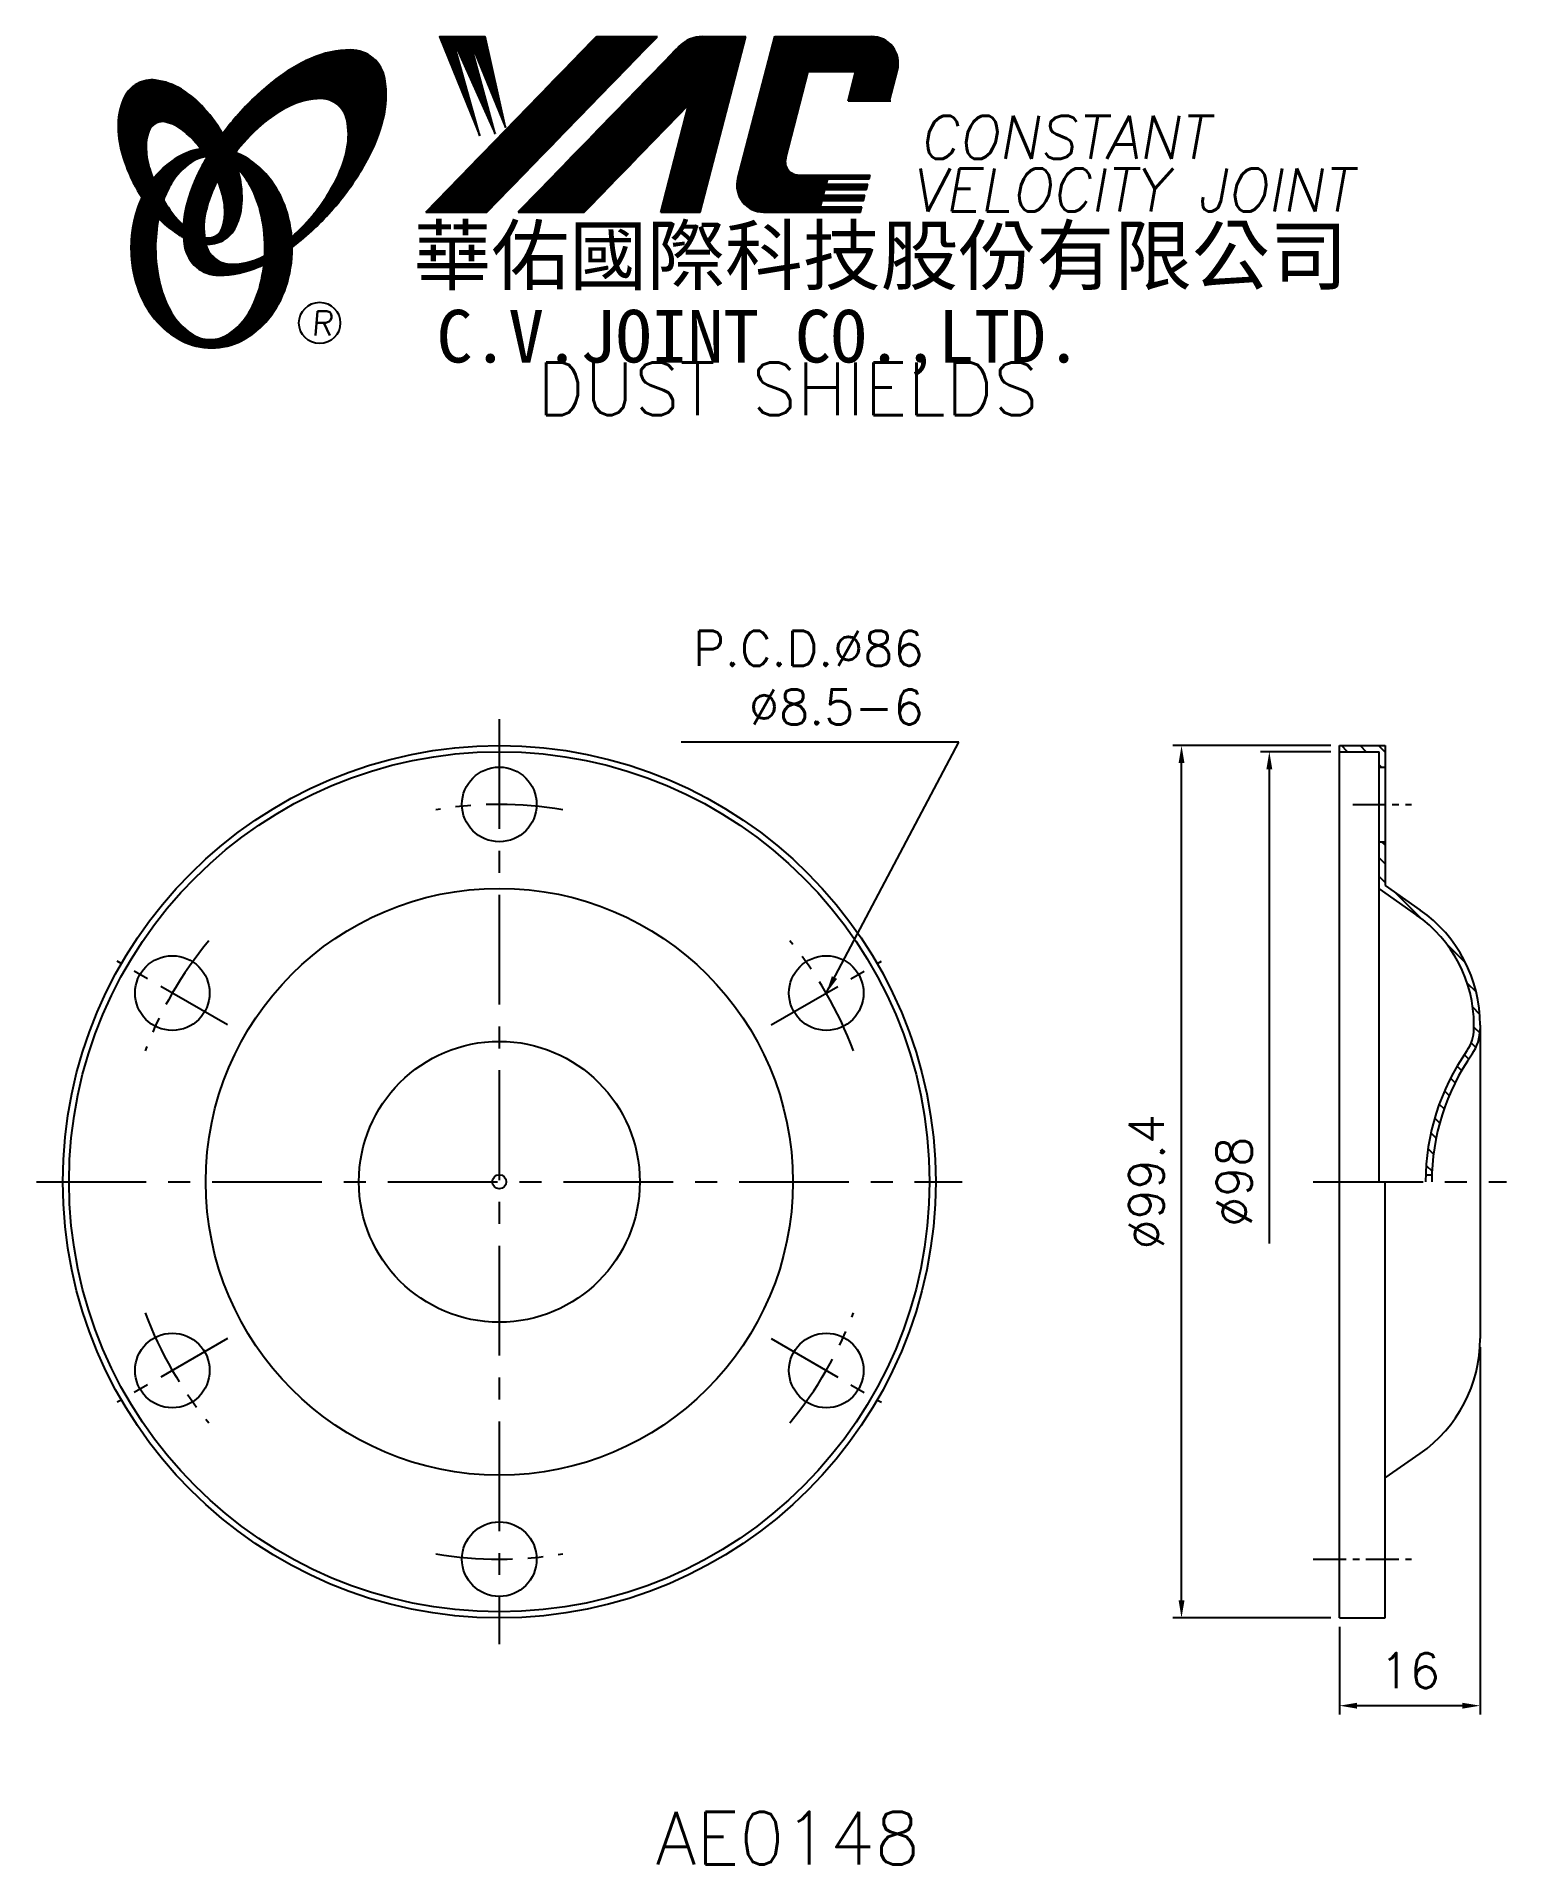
# Model space of a CAD drawing. Extents: x 80 to 248, y 10 to 218.
import ezdxf
from ezdxf.enums import TextEntityAlignment as Align

# ---------------------------------------------------------------- set-up
doc = ezdxf.new("R2010")
doc.units = 0
doc.header["$LTSCALE"] = 10
doc.header["$MEASUREMENT"] = 0
doc.linetypes.add('CENTER', pattern=[2, 1.25, -0.25, 0.25, -0.25])
doc.layers.get('0').update_dxf_attribs({"linetype": 'CONTINUOUS'})
doc.layers.get('DEFPOINTS').update_dxf_attribs({"linetype": 'CONTINUOUS'})
doc.layers.add('4', color=4, linetype='CONTINUOUS')
doc.styles.add('CHINA', font='KAIU.TTF')
doc.styles.add('ITALICC', font='simplex.shx')
doc.dimstyles.new('STANDARD$0', dxfattribs={"dimtxt": 4, "dimasz": 2, "dimexe": 1, "dimexo": 1, "dimgap": 2, "dimtad": 1, "dimdec": 4, "dimzin": 10, "dimtxsty": 'ITALICC', "dimcen": 2, "dimclrd": 5, "dimclre": 5, "dimclrt": 18, "dimaunit": 1, "dimazin": 3, "dimtp": 0.1, "dimtfac": 0.7, "dimtdec": 4, "dimtmove": 0, "dimatfit": 3, "dimtolj": 1, "dimtzin": 10})
doc.dimstyles.new('STANDARD$7', dxfattribs={"dimtxt": 4, "dimasz": 2, "dimexe": 1, "dimexo": 1, "dimgap": 2, "dimtad": 1, "dimdec": 4, "dimzin": 10, "dimtxsty": 'ITALICC', "dimcen": -2, "dimclrd": 5, "dimclre": 5, "dimclrt": 18, "dimaunit": 1, "dimazin": 3, "dimtp": 2, "dimtfac": 0.75, "dimtdec": 4, "dimtmove": 0, "dimatfit": 3, "dimtolj": 1, "dimtzin": 10})
pattern_1 = [(45, (159.181298, -25.40553), (-0.00727476112, 0.00727476112), [])]
pattern_2 = [(45, (-9.409247, 10.898879), (-0.00883883476, 0.00883883476), [])]

# ---------------------------------------------------------------- blocks, each defined once
blk = doc.blocks.new('*D14')
at = {"color": 5, "linetype": 'BYBLOCK'}
for p, q in [((227.73, 137.54), (209.73, 137.54)), ((210.73, 40.14), (210.73, 135.54)), ((227.73, 38.14), (209.73, 38.14))]:
    blk.add_line(p, q, dxfattribs=at)
for points in [[(210.4, 135.54), (211.07, 135.54), (210.73, 137.54)], [(210.4, 40.14), (211.07, 40.14), (210.73, 38.14)]]:
    blk.add_solid(points, dxfattribs=at)
at = {"layer": 'DEFPOINTS', "color": 0, "linetype": 'BYBLOCK'}
for p in [(210.73, 137.54), (228.73, 137.54), (228.73, 38.14)]:
    blk.add_point(p, dxfattribs=at)
at = {"color": 18, "linetype": 'BYBLOCK', "insert": (206.73, 87.84), "char_height": 4, "attachment_point": 5, "rotation": 90, "style": 'ITALICC'}
blk.add_mtext('\\A1;∅99.4', dxfattribs=at)
blk = doc.blocks.new('*D15')
at = {"color": 5, "linetype": 'BYBLOCK'}
for p, q in [((227.73, 136.84), (219.73, 136.84)), ((220.73, 134.84), (220.73, 80.79))]:
    blk.add_line(p, q, dxfattribs=at)
blk.add_solid([(220.4, 134.84), (221.07, 134.84), (220.73, 136.84)], dxfattribs=at)
at = {"layer": 'DEFPOINTS', "color": 0, "linetype": 'BYBLOCK'}
for p in [(220.73, 136.84), (228.73, 136.84), (228.73, 38.84)]:
    blk.add_point(p, dxfattribs=at)
at = {"color": 18, "linetype": 'BYBLOCK', "insert": (216.73, 87.84), "char_height": 4, "attachment_point": 5, "rotation": 90, "style": 'ITALICC'}
blk.add_mtext('\\A1;∅98', dxfattribs=at)
blk = doc.blocks.new('*D16')
at = {"color": 5, "linetype": 'BYBLOCK'}
for p, q in [((244.73, 68.98), (244.73, 27.14)), ((228.73, 37.14), (228.73, 27.14)), ((242.73, 28.14), (230.73, 28.14))]:
    blk.add_line(p, q, dxfattribs=at)
for points in [[(230.73, 28.47), (230.73, 27.8), (228.73, 28.14)], [(242.73, 28.47), (242.73, 27.8), (244.73, 28.14)]]:
    blk.add_solid(points, dxfattribs=at)
at = {"layer": 'DEFPOINTS', "color": 0, "linetype": 'BYBLOCK'}
for p in [(244.73, 69.98), (228.73, 38.14), (228.73, 28.14)]:
    blk.add_point(p, dxfattribs=at)
at = {"color": 18, "linetype": 'BYBLOCK', "insert": (236.73, 32.14), "char_height": 4, "attachment_point": 5, "style": 'ITALICC'}
blk.add_mtext('\\A1;16', dxfattribs=at)

msp = doc.modelspace()

# ---------------------------------------------------------------- hatches: boundary and pattern name
at = {"layer": '4', "linetype": 'CONTINUOUS'}
h = msp.add_hatch(dxfattribs=at)
h.set_pattern_fill('ANSI31', color=5, scale=0.082305, style=0)
h.set_pattern_definition([(45, (-9.409247, 10.898879), (-0.00727476112, 0.00727476112), [])])
h.paths.add_polyline_path([(112.62622, 211.26738, -0.172879177), (114.5677, 210.60882, -0.172879177), (115.65499, 208.87077, -0.104527385), (115.68277, 205.54257, -0.065680101), (114.51324, 202.14062, -0.051823203), (112.07282, 198.29823, -0.044272532), (109.39785, 195.4719, -0.020203161), (109.45143, 194.33398, 0.006517006), (109.85598, 194.64605, 0.049863361), (114.40941, 199.05911, 0.049863361), (117.99905, 204.28628, 0.063682799), (119.82009, 208.91363, 0.103597411), (120.00939, 213.4976, 0.177892575), (118.66078, 215.86787, 0.177892575), (116.09839, 216.8012, 0.103597411), (111.61059, 215.84816, 0.063682799), (107.35285, 213.27908, 0.049863361), (102.79942, 208.86602, 0.016070017), (101.52873, 207.25971, -0.007061632), (101.77601, 206.82268, -0.031648676), (102.72859, 204.7861, -0.008069351), (103.1605, 205.35041, -0.051823203), (106.33887, 208.60887, -0.065680101), (109.3808, 210.52922, -0.104527385)])
h.paths.add_polyline_path([(99.55055, 198.10607, -0.065680101), (100.72009, 201.50802, -0.006063428), (100.96403, 201.98304, 0.027613469), (100.23719, 203.57111, 0.017011252), (99.70377, 204.50608, 0.007829282), (99.20979, 203.63885, 0.063682799), (97.38874, 199.01151, 0.103597411), (97.19944, 194.42754, 0.177892575), (98.54805, 192.05726, 0.177892575), (101.11044, 191.12393, 0.103597411), (105.59824, 192.07698, 0.008811776), (106.22521, 192.36705, 0.013922709), (106.30253, 193.33686, -0.009086703), (105.85252, 193.11942, -0.104527385), (102.6071, 192.38126, -0.172879177), (100.66563, 193.03982, -0.172879177), (99.57833, 194.77787, -0.104527385)])
h = msp.add_hatch(dxfattribs=at)
h.set_pattern_fill('ANSI31', color=5, scale=0.1, style=0)
h.set_pattern_definition(pattern_2)
h.paths.add_polyline_path([(151.04946, 218.32986), (144.09215, 218.32986), (124.67555, 198.3261), (131.63285, 198.3261)])
h.paths.add_polyline_path([(154.59635, 210.56429), (151.41598, 198.3261), (155.89696, 198.3261), (161.0954, 218.32986), (156.19867, 218.32986, 0.202785967), (153.4646, 217.17345), (135.17046, 198.3261), (142.71738, 198.3261)])
h.paths.add_polyline_path([(168.22346, 214.33144), (173.61718, 214.33144), (172.74816, 210.98743), (177.46498, 210.98743), (178.3817, 214.51499, 0.490800957), (175.4315, 218.32986), (164.39718, 218.32986), (160.19013, 202.14097, 0.490800957), (163.14033, 198.3261), (174.17464, 198.3261), (174.32909, 198.92041), (169.61227, 198.92041), (169.80563, 199.6645), (174.52245, 199.6645), (174.68101, 200.27464), (169.96419, 200.27464), (170.12544, 200.89511), (174.84226, 200.89511), (174.99844, 201.4961), (170.28162, 201.4961), (170.43842, 202.09947), (175.15524, 202.09947), (175.27197, 202.54867), (167.13222, 202.54867, -0.490800957), (165.65712, 204.4561)])
h = msp.add_hatch(dxfattribs=at)
h.set_pattern_fill('ANSI31', color=1, scale=0.1, style=0)
h.set_pattern_definition(pattern_2)
h.paths.add_polyline_path([(131.40752, 218.32986), (126.23019, 218.32986), (130.80096, 207.02612), (127.73502, 217.9841), (132.56976, 207.26178), (129.62175, 217.9841), (133.74897, 207.96875)])
h = msp.add_hatch(dxfattribs=at)
h.set_pattern_fill('ANSI31', color=3, scale=0.082305, style=0)
h.set_pattern_definition(pattern_1)
h.paths.add_polyline_path([(96.82972, 212.31822, 0.106488277), (93.88784, 213.35679, 0.158297415), (91.79764, 212.96175, 0.158297415), (90.33831, 211.41406, 0.106488277), (89.6275, 208.37629, 0.071723199), (90.04554, 205.06334, 0.058080454), (91.59053, 201.24795, 0.058080454), (93.97157, 197.89016, 0.071723199), (96.53681, 195.75241, 0.020895977), (97.077, 195.45042, -0.030777155), (97.06109, 196.82664, -0.042059526), (95.96474, 197.9894, -0.04691039), (94.34557, 200.47055, -0.04691039), (93.21729, 203.21003, -0.060581117), (92.81519, 205.4721, -0.10187153), (93.12681, 207.5603, -0.185892489), (93.9069, 208.45194, -0.185892489), (95.08354, 208.59006, -0.10187153), (96.98119, 207.66453, -0.060581117), (98.61803, 206.05225, -0.04691039), (100.23719, 203.57111, -0.04691039), (101.36547, 200.83162, -0.060581117), (101.76757, 198.56955, -0.10187153), (101.45595, 196.48135, -0.185892489), (100.67586, 195.58971, -0.185892489), (99.49922, 195.45159, -0.002013383), (99.45842, 195.46221, 0.021593804), (99.57833, 194.77787, 0.006477741), (99.59634, 194.70084, 0.14950097), (101.56889, 195.10888, 0.158297415), (103.02822, 196.65657, 0.106488277), (103.73904, 199.69433, 0.071723199), (103.32099, 203.00729, 0.058080454), (101.77601, 206.82268, 0.058080454), (99.39496, 210.18047, 0.071723199)])
h = msp.add_hatch(dxfattribs=at)
h.set_pattern_fill('ANSI31', color=1, scale=0.082305, style=0)
h.set_pattern_definition(pattern_1)
h.paths.add_polyline_path([(97.92334, 203.99477, -0.120168026), (99.61514, 204.64816, 0.016865385), (99.01538, 205.5309, 0.076648372), (96.85915, 204.81198, 0.104809576), (93.77469, 202.29888, 0.005838257), (93.60775, 202.08668, 0.028089978), (94.34557, 200.47055, 0.014237292), (94.7877, 199.6855, -0.045767751), (95.71288, 201.62234, -0.106890197)])
h.paths.add_polyline_path([(93.89198, 194.24015, -0.048711043), (94.22208, 197.62049, -0.007865741), (93.97157, 197.89016, -0.037695478), (92.3357, 200.00892, 0.03042545), (91.81037, 198.70494, 0.080710289), (91.08494, 194.24015, 0.080710289), (91.81037, 189.77536, 0.089265679), (93.77469, 186.18142, 0.104809576), (96.85915, 183.66832, 0.11926607), (100.26834, 182.84338, 0.11926607), (103.67753, 183.66832, 0.104809576), (106.76199, 186.18142, 0.089265679), (108.72631, 189.77536, 0.080710289), (109.45175, 194.24015, 0.080710289), (108.72631, 198.70494, 0.089265679), (106.76199, 202.29888, 0.104809576), (103.67753, 204.81198, 0.025513357), (102.9843, 205.12473, 0.004818181), (102.72859, 204.7861, -0.023722145), (103.26981, 203.18935, -0.065307489), (104.50499, 201.62234, -0.073950765), (105.81744, 198.42461, -0.060532391), (106.3259, 194.24015, -0.060532391), (105.81744, 190.05569, -0.073950765), (104.50499, 186.85796, -0.106890197), (102.29453, 184.48553, -0.153118262), (100.10894, 183.80016, -0.153118262), (97.92334, 184.48553, -0.106890197), (95.71288, 186.85796, -0.073950765), (94.40043, 190.05569, -0.060532391)])
h = msp.add_hatch(dxfattribs=at)
h.set_pattern_fill('ANSI31', color=5, scale=12, angle=90, style=0)
h.set_pattern_definition([(135, (-38.2922, 18.6849), (-1.06066, -1.06066), [])])
h.paths.add_polyline_path([(237.91174, 118.80089), (233.93452, 121.58577), (233.93452, 126.58577), (233.23452, 126.58577), (233.23452, 121.22137), (237.51024, 118.22748, -0.244698443), (244.03452, 105.69446), (244.03452, 105.25128, -0.1541529), (243.25457, 102.78163, 0.146292597), (238.54682, 88.63577), (239.24716, 88.63577, -0.146075497), (243.82761, 102.37959, 0.1541529), (244.73452, 105.25128), (244.73452, 105.69446, 0.244698443)])
h.paths.add_polyline_path([(233.93452, 137.53577), (228.73452, 137.53577), (228.73452, 136.83577), (233.23452, 136.83577), (233.23452, 135.08577), (233.93452, 135.08577)])

# ---------------------------------------------------------------- linework, layer by layer
at = {"layer": '4', "color": 5, "linetype": 'CONTINUOUS'}
for p, q in [((124.67555, 198.3261), (144.09215, 218.32986)), ((131.63285, 198.3261), (151.04946, 218.32986)), ((135.17046, 198.3261), (153.4646, 217.17345)), ((144.09215, 218.32986), (151.04946, 218.32986)), ((155.89696, 198.3261), (161.0954, 218.32986)), ((156.19867, 218.32986), (161.0954, 218.32986)), ((160.19013, 202.14097), (164.39718, 218.32986)), ((164.39718, 218.32986), (175.4315, 218.32986)), ((165.65712, 204.4561), (168.22346, 214.33144)), ((168.22346, 214.33144), (173.61718, 214.33144)), ((172.74816, 210.98743), (173.61718, 214.33144)), ((177.46498, 210.98743), (178.3817, 214.51499)), ((142.71738, 198.3261), (154.59635, 210.56429)), ((151.41598, 198.3261), (154.59635, 210.56429)), ((172.74816, 210.98743), (177.61541, 210.98743)), ((167.13222, 202.54867), (175.27197, 202.54867)), ((170.28162, 201.4961), (170.43842, 202.09947)), ((170.43842, 202.09947), (175.15524, 202.09947)), ((175.15524, 202.09947), (175.27197, 202.54867)), ((169.96419, 200.27464), (170.12544, 200.89511)), ((169.96419, 200.27464), (174.68101, 200.27464)), ((170.12544, 200.89511), (174.84226, 200.89511)), ((170.28162, 201.4961), (174.99844, 201.4961)), ((174.52245, 199.6645), (174.68101, 200.27464)), ((174.84226, 200.89511), (174.99844, 201.4961)), ((124.67555, 198.3261), (131.63285, 198.3261)), ((135.17046, 198.3261), (142.71738, 198.3261)), ((151.41598, 198.3261), (155.89696, 198.3261)), ((163.14033, 198.3261), (174.17464, 198.3261)), ((169.61227, 198.92041), (169.80563, 199.6645)), ((169.61227, 198.92041), (174.32909, 198.92041)), ((169.80563, 199.6645), (174.52245, 199.6645)), ((174.17464, 198.3261), (174.32909, 198.92041))]:
    msp.add_line(p, q, dxfattribs=at)
at = {"layer": '4', "color": 1, "linetype": 'CONTINUOUS'}
for p, q in [((126.23019, 218.32986), (130.80096, 207.02612)), ((126.23019, 218.32986), (131.40752, 218.32986)), ((127.73502, 217.9841), (132.56976, 207.26178)), ((130.80096, 207.02612), (127.73502, 217.9841)), ((129.62175, 217.9841), (133.74897, 207.96875)), ((132.56976, 207.26178), (129.62175, 217.9841)), ((133.74897, 207.96875), (131.40752, 218.32986))]:
    msp.add_line(p, q, dxfattribs=at)
at = {"layer": '4', "color": 5, "linetype": 'CENTER'}
for p, q in [((133.03449, 140.53577), (133.03449, 35.13577)), ((80.33449, 87.83577), (185.73449, 87.83577)), ((225.73452, 87.83577), (247.73452, 87.83577))]:
    msp.add_line(p, q, dxfattribs=at)
at = {"layer": '4', "color": 7, "linetype": 'CONTINUOUS'}
for p, q in [((228.73452, 38.13577), (228.73452, 137.53577)), ((228.73452, 137.53577), (233.93452, 137.53577)), ((233.93452, 137.53577), (233.93452, 121.58577)), ((228.73452, 136.83577), (233.23452, 136.83577)), ((233.23452, 87.83577), (233.23452, 136.83577)), ((233.23452, 135.08577), (233.93452, 135.08577)), ((233.23452, 126.58577), (233.93452, 126.58577)), ((233.23452, 121.22137), (237.51024, 118.22748)), ((233.93452, 121.58577), (237.91174, 118.80089)), ((244.03452, 105.25128), (244.03452, 105.69446)), ((244.73452, 105.69446), (244.73452, 69.97708)), ((233.93452, 38.13577), (233.93452, 87.83577)), ((238.54682, 88.63577), (239.24716, 88.63577)), ((233.93452, 54.08577), (237.91174, 56.87065)), ((228.73452, 38.13577), (233.93452, 38.13577))]:
    msp.add_line(p, q, dxfattribs=at)
at = {"layer": '4', "color": 5, "linetype": 'CENTER', "ltscale": 0.3}
for p, q in [((230.23452, 130.83577), (236.93452, 130.83577)), ((225.73452, 44.83577), (236.93452, 44.83577))]:
    msp.add_line(p, q, dxfattribs=at)
at = {"layer": '4', "color": 5, "linetype": 'CENTER', "ltscale": 0.7}
for p, q in [((102.07408, 105.71077), (89.51672, 112.96077)), ((163.9949, 105.71077), (176.55227, 112.96077)), ((102.07408, 69.96077), (89.51672, 62.71077)), ((163.9949, 69.96077), (176.55227, 62.71077))]:
    msp.add_line(p, q, dxfattribs=at)
at = {"layer": '4', "color": 5, "linetype": 'CONTINUOUS'}
for points in [[(109.45143, 194.33398, 0.006517006), (109.85598, 194.64605, 0.049863361), (114.40941, 199.05911, 0.049863361), (117.99905, 204.28628, 0.063682799), (119.82009, 208.91363, 0.103597411), (120.00939, 213.4976, 0.177892575), (118.66078, 215.86787, 0.177892575), (116.09839, 216.8012, 0.103597411), (111.61059, 215.84816, 0.063682799), (107.35285, 213.27908, 0.049863361), (102.79942, 208.86602, 0.016070017), (101.52873, 207.25971)], [(109.39785, 195.4719, 0.044272532), (112.07282, 198.29823, 0.051823203), (114.51324, 202.14062, 0.065680101), (115.68277, 205.54257, 0.104527385), (115.65499, 208.87077, 0.172879177), (114.5677, 210.60882, 0.172879177), (112.62622, 211.26738, 0.104527385), (109.3808, 210.52922, 0.065680101), (106.33887, 208.60887, 0.051823203), (103.1605, 205.35041, 0.008069351), (102.72859, 204.7861)], [(99.70377, 204.50608, 0.007829282), (99.20979, 203.63885, 0.063682799), (97.38874, 199.01151, 0.103597411), (97.19944, 194.42754, 0.177892575), (98.54805, 192.05726, 0.177892575), (101.11044, 191.12393, 0.103597411), (105.59824, 192.07698, 0.008811776), (106.22521, 192.36705, 0.008811776)], [(100.96403, 201.98304, 0.006063428), (100.72009, 201.50802, 0.065680101), (99.55055, 198.10607, 0.104527385), (99.57833, 194.77787, 0.172879177), (100.66563, 193.03982, 0.172879177), (102.6071, 192.38126, 0.104527385), (105.85252, 193.11942, 0.009086703), (106.30253, 193.33686, 0.009086703)]]:
    msp.add_lwpolyline(points, format="xyb", dxfattribs=at)
at = {"layer": '4', "color": 3, "linetype": 'CONTINUOUS'}
for points in [[(99.59634, 194.70084, 0.14950097), (101.56889, 195.10888, 0.158297415), (103.02822, 196.65657, 0.106488277), (103.73904, 199.69433, 0.071723199), (103.32099, 203.00729, 0.058080454), (101.77601, 206.82268, 0.058080454), (99.39496, 210.18047, 0.071723199), (96.82972, 212.31822, 0.106488277), (93.88784, 213.35679, 0.158297415), (91.79764, 212.96175, 0.158297415), (90.33831, 211.41406, 0.106488277), (89.6275, 208.37629, 0.071723199), (90.04554, 205.06334, 0.058080454), (91.59053, 201.24795, 0.058080454), (93.97157, 197.89016, 0.071723199), (96.53681, 195.75241, 0.020895977), (97.077, 195.45042, 0.020895977)], [(99.45842, 195.46221, 0.002013383), (99.49922, 195.45159, 0.185892489), (100.67586, 195.58971, 0.185892489), (101.45595, 196.48135, 0.10187153), (101.76757, 198.56955, 0.060581117), (101.36547, 200.83162, 0.04691039), (100.23719, 203.57111, 0.04691039), (98.61803, 206.05225, 0.060581117), (96.98119, 207.66453, 0.10187153), (95.08354, 208.59006, 0.185892489), (93.9069, 208.45194, 0.185892489), (93.12681, 207.5603, 0.10187153), (92.81519, 205.4721, 0.060581117), (93.21729, 203.21003, 0.04691039), (94.34557, 200.47055, 0.04691039), (95.96474, 197.9894, 0.042059526), (97.06109, 196.82664, 0.042059526)]]:
    msp.add_lwpolyline(points, format="xyb", dxfattribs=at)
at = {"layer": '4', "color": 1, "linetype": 'CONTINUOUS'}
for points in [[(92.3357, 200.00892, 0.03042545), (91.81037, 198.70494, 0.080710289), (91.08494, 194.24015, 0.080710289), (91.81037, 189.77536, 0.089265679), (93.77469, 186.18142, 0.104809576), (96.85915, 183.66832, 0.11926607), (100.26834, 182.84338, 0.11926607), (103.67753, 183.66832, 0.104809576), (106.76199, 186.18142, 0.089265679), (108.72631, 189.77536, 0.080710289), (109.45175, 194.24015, 0.080710289), (108.72631, 198.70494, 0.089265679), (106.76199, 202.29888, 0.104809576), (103.67753, 204.81198, 0.025513357), (102.9843, 205.12473, 0.025513357)], [(99.01538, 205.5309, 0.076648372), (96.85915, 204.81198, 0.104809576), (93.77469, 202.29888, 0.005838257), (93.60775, 202.08668, 0.005838257)], [(99.61514, 204.64816, 0.120168026), (97.92334, 203.99477, 0.106890197), (95.71288, 201.62234, 0.045767751), (94.7877, 199.6855, 0.045767751)], [(94.22208, 197.62049, 0.048711043), (93.89198, 194.24015, 0.060532391), (94.40043, 190.05569, 0.073950765), (95.71288, 186.85796, 0.106890197), (97.92334, 184.48553, 0.153118262), (100.10894, 183.80016, 0.153118262), (102.29453, 184.48553, 0.106890197), (104.50499, 186.85796, 0.073950765), (105.81744, 190.05569, 0.060532391), (106.3259, 194.24015, 0.060532391), (105.81744, 198.42461, 0.073950765), (104.50499, 201.62234, 0.065307489), (103.26981, 203.18935)]]:
    msp.add_lwpolyline(points, format="xyb", dxfattribs=at)
at = {"layer": '4', "color": 5, "linetype": 'CONTINUOUS'}
msp.add_circle((112.57258, 185.69443), 2.35282, dxfattribs=at)
at = {"layer": '4', "color": 7, "linetype": 'CONTINUOUS'}
for centre, radius in [((133.03449, 87.83577), 49.7), ((133.03449, 87.83577), 49), ((133.03449, 130.83577), 4.25), ((133.03449, 87.83577), 33.43329), ((95.7954, 109.33577), 4.25), ((170.27359, 109.33577), 4.25), ((133.03449, 87.83577), 16), ((133.03449, 87.83577), 0.8), ((95.7954, 66.33577), 4.25), ((170.27359, 66.33577), 4.25), ((133.03449, 44.83577), 4.25)]:
    msp.add_circle(centre, radius, dxfattribs=at)
at = {"layer": '4', "color": 5, "linetype": 'CONTINUOUS'}
for centre, radius, start, end in [((156.19867, 214.51962), 3.81024, 90, 135.8533387), ((175.4315, 215.28167), 3.04819, 345.4326059, 90), ((167.13222, 204.07276), 1.5241, 165.4326059, 270), ((163.14033, 201.37429), 3.04819, 165.4326059, 270)]:
    msp.add_arc(centre, radius, start, end, dxfattribs=at)
at = {"layer": '4', "color": 5, "linetype": 'CENTER', "ltscale": 0.7}
for start, end in [(80.3281859, 99.6718141), (140.3281859, 159.6718141), (20.3281859, 39.6718141), (200.3281859, 219.6718141), (320.3281859, 339.6718141), (260.3281859, 279.6718141)]:
    msp.add_arc((133.03449, 87.83577), 43, start, end, dxfattribs=at)
at = {"layer": '4', "color": 7, "linetype": 'CONTINUOUS'}
for centre, radius, start, end in [((228.73452, 105.69446), 16, 360, 55), ((228.73452, 105.69446), 15.3, 360, 55), ((239.73452, 105.25128), 4.3, 324.9466784, 0), ((239.73452, 105.25128), 5, 324.9466784, 0), ((264.55724, 87.83577), 26.02273, 144.9892188, 180), ((264.55724, 87.83577), 25.32273, 144.9466784, 180), ((228.73452, 69.97708), 16, 305, 0)]:
    msp.add_arc(centre, radius, start, end, dxfattribs=at)

# ---------------------------------------------------------------- texts
at = {"layer": '4', "color": 5, "linetype": 'CONTINUOUS', "style": 'ITALICC'}
for s, height, oblique, p in [('CONSTANT', 4.9, 10, (180.82436, 204.39657)), ('VELOCITY JOINT', 4.9, 10, (179.94613, 198.40119)), ('R', 2.75625, 5, (111.6139, 184.28483))]:
    msp.add_text(s, height=height, dxfattribs=dict(at, oblique=oblique)).set_placement(p)
at = {"layer": '4', "color": 7, "linetype": 'CONTINUOUS', "style": 'CHINA'}
for s, height, p in [('華佑國際科技股份有限公司', 6.5, (123.26219, 190.13625)), ('C.V.JOINT CO.,LTD.', 6, (125.89082, 181.19004))]:
    msp.add_text(s, height=height, dxfattribs=at).set_placement(p)
at = {"layer": '4', "color": 18, "linetype": 'CONTINUOUS', "style": 'ITALICC'}
for s, p in [('DUST SHIELDS', (165.89355, 175.19722)), ('AE0148', (165.89355, 10.04982))]:
    msp.add_text(s, height=6, dxfattribs=at).set_placement(p, align=Align.CENTER)
at = {"layer": '4', "color": 18, "linetype": 'CONTINUOUS', "insert": (181.35649, 145.28067), "char_height": 4, "attachment_point": 6, "style": 'ITALICC'}
msp.add_mtext('\\A1;P.C.D.%%C86\\P%%C8.5-6', dxfattribs=at)

# ---------------------------------------------------------------- dimensions: what is measured, and where the dimension line sits
at = {"layer": '4', "color": 7, "linetype": 'CONTINUOUS'}
dim = msp.add_linear_dim(base=(210.73455, 137.53577), p1=(228.73452, 38.13577), p2=(228.73452, 137.53577), angle=90, text='%%C99.4', dimstyle='STANDARD$0', dxfattribs=at)
dim.commit()
dim.dimension.update_dxf_attribs({"geometry": '*D14', "text_midpoint": (206.73455, 87.83577)})
dim = msp.add_linear_dim(base=(220.73456, 136.83577), p1=(228.73452, 38.83577), p2=(228.73452, 136.83577), angle=90, text='%%C98', dimstyle='STANDARD$0', override={"dimcen": -2, "dimse1": 1, "dimsd1": 1}, dxfattribs=at)
dim.commit()
dim.dimension.update_dxf_attribs({"geometry": '*D15', "text_midpoint": (216.73456, 87.83577)})
dim = msp.add_linear_dim(base=(228.73452, 28.13578), p1=(244.73452, 69.97708), p2=(228.73452, 38.13577), text='16', dimstyle='STANDARD$0', dxfattribs=at)
dim.commit()
dim.dimension.update_dxf_attribs({"geometry": '*D16', "text_midpoint": (236.73452, 32.13578)})

# ---------------------------------------------------------------- leaders
at = {"layer": '4', "color": 5, "linetype": 'CONTINUOUS', "annotation_type": 0, "has_hookline": 1, "hookline_direction": 1, "text_width": 27.61905}
msp.add_leader([(170.27359, 109.33577), (185.35649, 137.94734), (183.35649, 137.94734)], dimstyle='STANDARD$7', dxfattribs=at)

doc.saveas('drawing.dxf')
